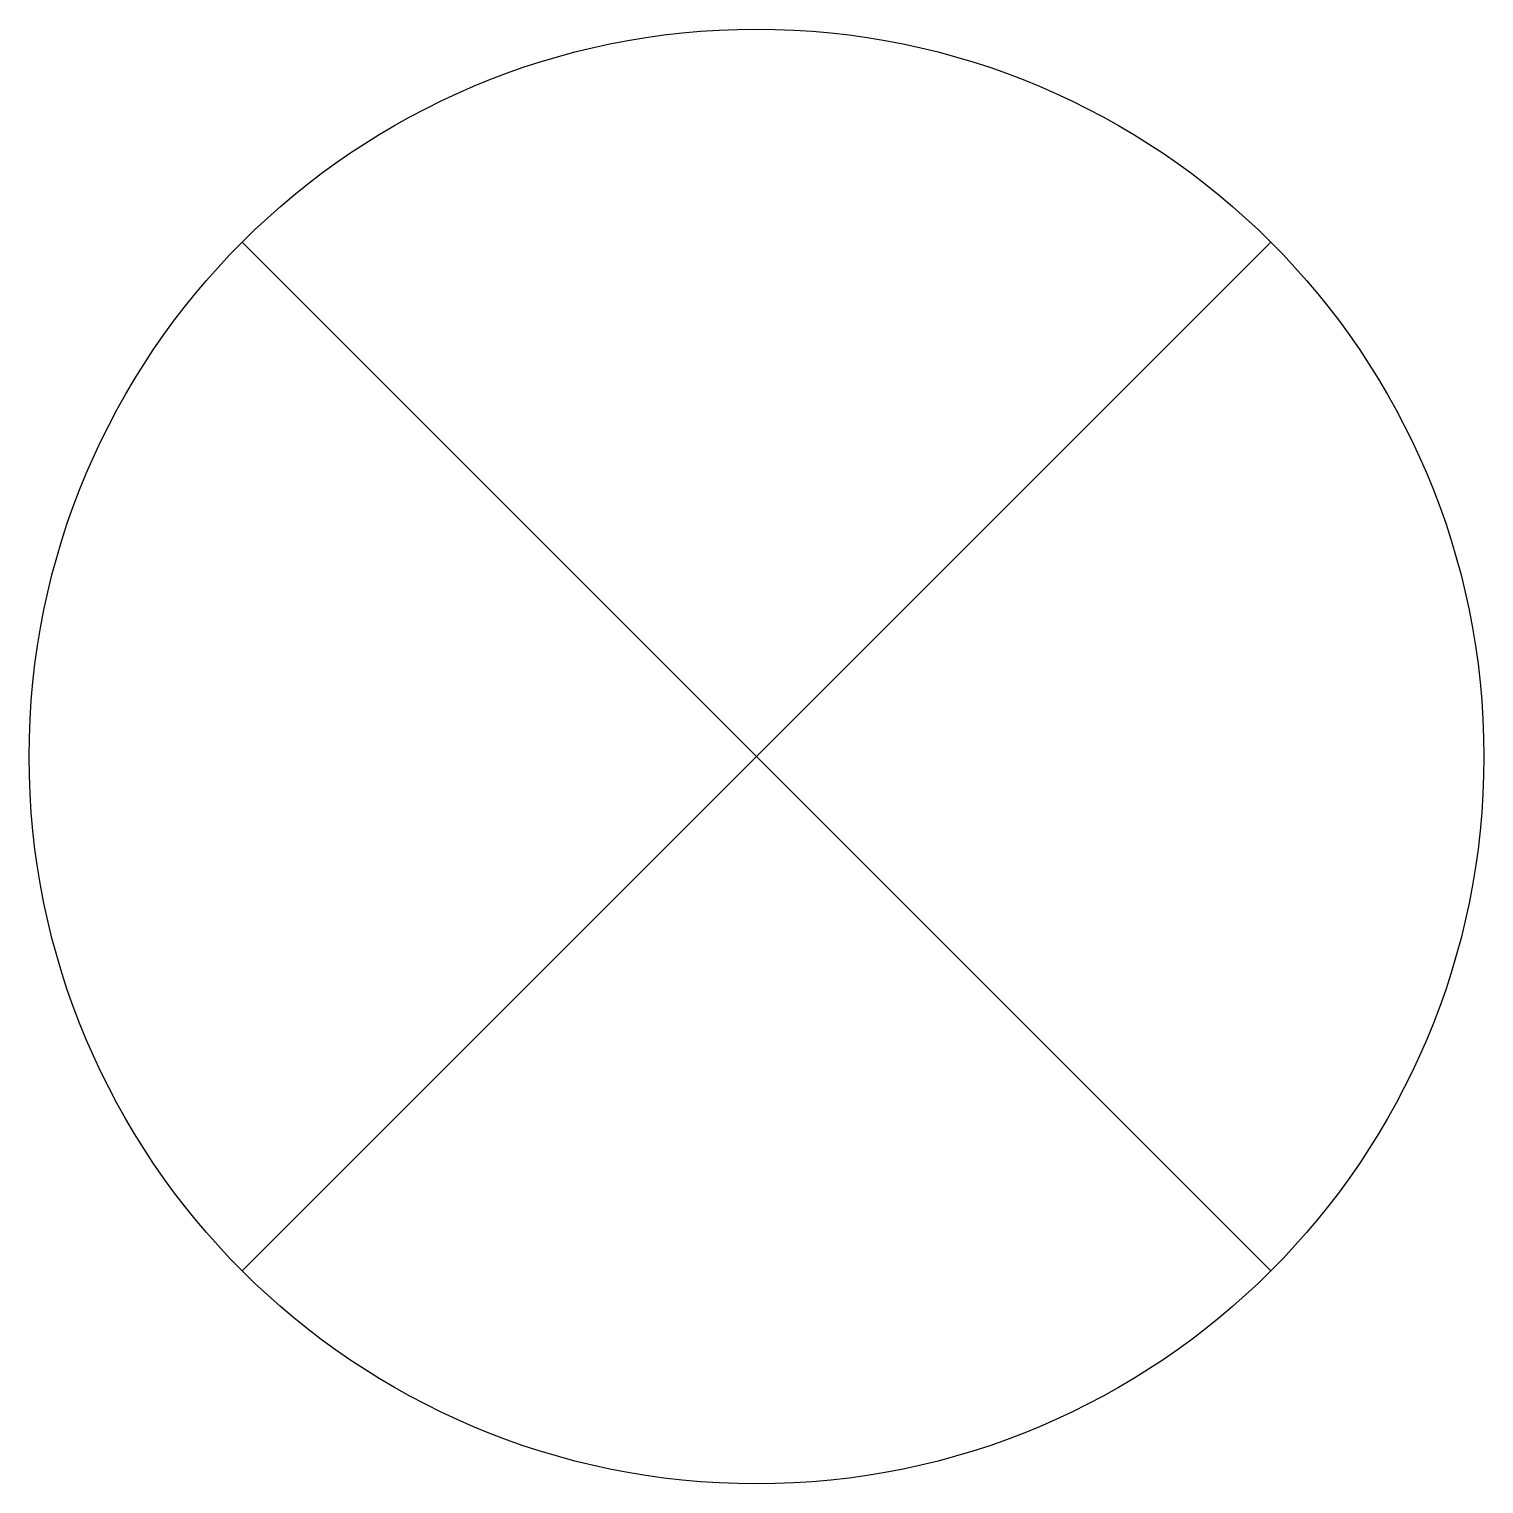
# Model space of a CAD drawing. Header units: millimetres. Extents: x -125 to 125, y -125 to 125.
import ezdxf

# ---------------------------------------------------------------- set-up
doc = ezdxf.new("R2010")
doc.units = ezdxf.units.MM
doc.layers.add('E-LIGHT', color=6, linetype='Continuous')

# ---------------------------------------------------------------- blocks, each defined once
blk = doc.blocks.new('E_LIGHT')
at = {"color": 0}
for p, q in [((-88.39, -88.39), (88.39, 88.39)), ((-88.39, 88.39), (88.39, -88.39))]:
    blk.add_line(p, q, dxfattribs=at)
blk.add_circle((0, 0), 125, dxfattribs=at)

msp = doc.modelspace()

# ---------------------------------------------------------------- block references
at = {"layer": 'E-LIGHT'}
msp.add_blockref('E_LIGHT', (0, 0), dxfattribs=at)

doc.saveas('drawing.dxf')
